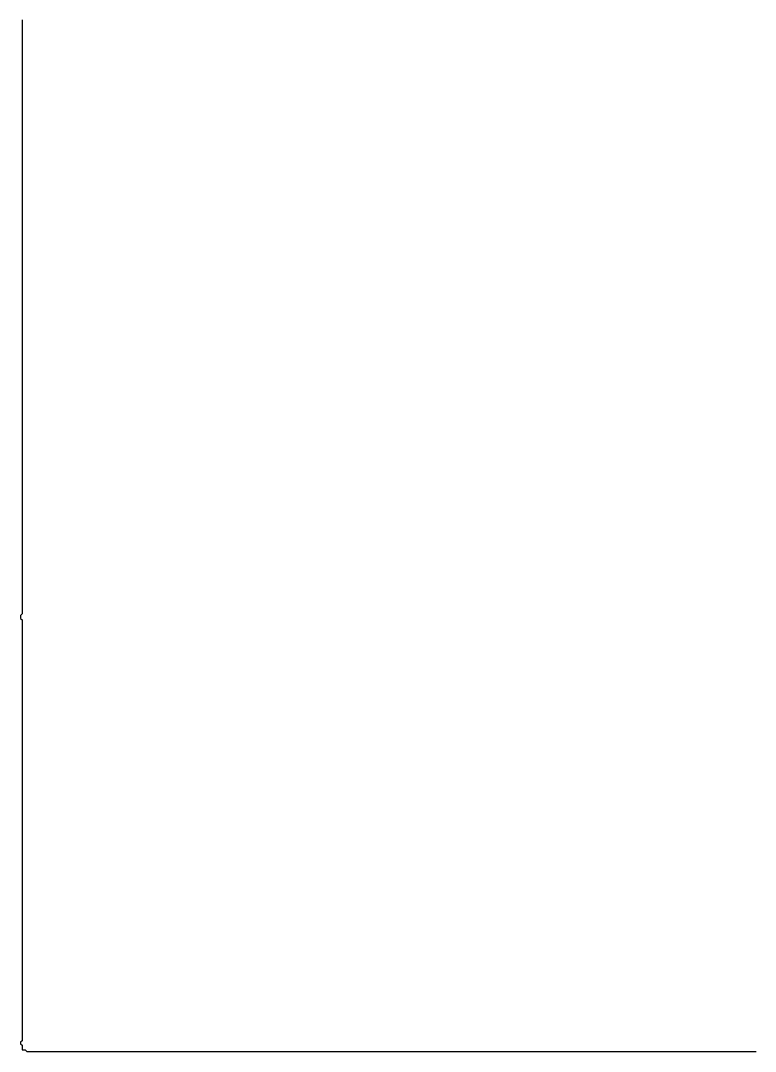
# Model space of a CAD drawing. Extents: x 11 to 695, y 10 to 490.
# Drawn here: x 11.5 to 96.9, y 10.1 to 130 of the extents above; entities that cross this region are included whole.
import ezdxf

# ---------------------------------------------------------------- set-up
doc = ezdxf.new("R2010")
doc.units = 0

msp = doc.modelspace()

# ---------------------------------------------------------------- linework, layer by layer
at = {"layer": 'contour_0'}
for p, q in [((11.66, 130.08), (11.66, 129.9)), ((11.66, 129.9), (11.66, 129.73)), ((11.66, 129.73), (11.66, 129.55)), ((11.66, 129.55), (11.66, 129.37)), ((11.66, 129.37), (11.66, 129.2)), ((11.66, 129.2), (11.66, 129.02)), ((11.66, 129.02), (11.66, 128.84)), ((11.66, 128.84), (11.66, 128.67)), ((11.66, 128.67), (11.66, 128.49)), ((11.66, 128.49), (11.66, 128.31)), ((11.66, 128.31), (11.66, 128.14)), ((11.66, 128.14), (11.66, 127.96)), ((11.66, 127.96), (11.66, 127.78)), ((11.66, 127.78), (11.66, 127.61)), ((11.66, 127.61), (11.66, 127.43)), ((11.66, 127.43), (11.66, 127.25)), ((11.66, 127.25), (11.66, 127.08)), ((11.66, 127.08), (11.66, 126.9)), ((11.66, 126.9), (11.66, 126.72)), ((11.66, 126.72), (11.66, 126.55)), ((11.66, 126.55), (11.66, 126.37)), ((11.66, 126.37), (11.66, 126.19)), ((11.66, 126.19), (11.66, 126.02)), ((11.66, 126.02), (11.66, 125.84)), ((11.66, 125.84), (11.66, 125.66)), ((11.66, 125.66), (11.66, 125.49)), ((11.66, 125.49), (11.66, 125.31)), ((11.66, 125.31), (11.66, 125.13)), ((11.66, 125.13), (11.66, 124.96)), ((11.66, 124.96), (11.66, 124.78)), ((11.66, 124.78), (11.66, 124.6)), ((11.66, 124.6), (11.66, 124.43)), ((11.66, 124.43), (11.66, 124.25)), ((11.66, 124.25), (11.66, 124.07)), ((11.66, 124.07), (11.66, 123.9)), ((11.66, 123.9), (11.66, 123.72)), ((11.66, 123.72), (11.66, 123.54)), ((11.66, 123.54), (11.66, 123.37)), ((11.66, 123.37), (11.66, 123.19)), ((11.66, 123.19), (11.66, 123.01)), ((11.66, 123.01), (11.66, 122.83)), ((11.66, 122.83), (11.66, 122.66)), ((11.66, 122.66), (11.66, 122.48)), ((11.66, 122.48), (11.66, 122.3)), ((11.66, 122.3), (11.66, 122.13)), ((11.66, 122.13), (11.66, 121.95)), ((11.66, 121.95), (11.66, 121.77)), ((11.66, 121.77), (11.66, 121.6)), ((11.66, 121.6), (11.66, 121.42)), ((11.66, 121.42), (11.66, 121.24)), ((11.66, 121.24), (11.66, 121.07)), ((11.66, 121.07), (11.66, 120.89)), ((11.66, 120.89), (11.66, 120.71)), ((11.66, 120.71), (11.66, 120.54)), ((11.66, 120.54), (11.66, 120.36)), ((11.66, 120.36), (11.66, 120.18)), ((11.66, 120.18), (11.66, 120.01)), ((11.66, 120.01), (11.66, 119.83)), ((11.66, 119.83), (11.66, 119.65)), ((11.66, 119.65), (11.66, 119.48)), ((11.66, 119.48), (11.66, 119.3)), ((11.66, 119.3), (11.66, 119.12)), ((11.66, 119.12), (11.66, 118.95)), ((11.66, 118.95), (11.66, 118.77)), ((11.66, 118.77), (11.66, 118.59)), ((11.66, 118.59), (11.66, 118.42)), ((11.66, 118.42), (11.66, 118.24)), ((11.66, 118.24), (11.66, 118.06)), ((11.66, 118.06), (11.66, 117.89)), ((11.66, 117.89), (11.66, 117.71)), ((11.66, 117.71), (11.66, 117.53)), ((11.66, 117.53), (11.66, 117.36)), ((11.66, 117.36), (11.66, 117.18)), ((11.66, 117.18), (11.66, 117)), ((11.66, 117), (11.66, 116.83)), ((11.66, 116.83), (11.66, 116.65)), ((11.66, 116.65), (11.66, 116.47)), ((11.66, 116.47), (11.66, 116.3)), ((11.66, 116.3), (11.66, 116.12)), ((11.66, 116.12), (11.66, 115.94)), ((11.66, 115.94), (11.66, 115.77)), ((11.66, 115.77), (11.66, 115.59)), ((11.66, 115.59), (11.66, 115.41)), ((11.66, 115.41), (11.66, 115.24)), ((11.66, 115.24), (11.66, 115.06)), ((11.66, 115.06), (11.66, 114.88)), ((11.66, 114.88), (11.66, 114.7)), ((11.66, 114.7), (11.66, 114.53)), ((11.66, 114.53), (11.66, 114.35)), ((11.66, 114.35), (11.66, 114.17)), ((11.66, 114.17), (11.66, 114)), ((11.66, 114), (11.66, 113.82)), ((11.66, 113.82), (11.66, 113.64)), ((11.66, 113.64), (11.66, 113.47)), ((11.66, 113.47), (11.66, 113.29)), ((11.66, 113.29), (11.66, 113.11)), ((11.66, 113.11), (11.66, 112.94)), ((11.66, 112.94), (11.66, 112.76)), ((11.66, 112.76), (11.66, 112.58)), ((11.66, 112.58), (11.66, 112.41)), ((11.66, 112.41), (11.66, 112.23)), ((11.66, 112.23), (11.66, 112.05)), ((11.66, 112.05), (11.66, 111.88)), ((11.66, 111.88), (11.66, 111.7)), ((11.66, 111.7), (11.66, 111.52)), ((11.66, 111.52), (11.66, 111.35)), ((11.66, 111.35), (11.66, 111.17)), ((11.66, 111.17), (11.66, 110.99)), ((11.66, 110.99), (11.66, 110.82)), ((11.66, 110.82), (11.66, 110.64)), ((11.66, 110.64), (11.66, 110.46)), ((11.66, 110.46), (11.66, 110.29)), ((11.66, 110.29), (11.66, 110.11)), ((11.66, 110.11), (11.66, 109.93)), ((11.66, 109.93), (11.66, 109.76)), ((11.66, 109.76), (11.66, 109.58)), ((11.66, 109.58), (11.66, 109.4)), ((11.66, 109.4), (11.66, 109.23)), ((11.66, 109.23), (11.66, 109.05)), ((11.66, 109.05), (11.66, 108.87)), ((11.66, 108.87), (11.66, 108.7)), ((11.66, 108.7), (11.66, 108.52)), ((11.66, 108.52), (11.66, 108.34)), ((11.66, 108.34), (11.66, 108.17)), ((11.66, 108.17), (11.66, 107.99)), ((11.66, 107.99), (11.66, 107.81)), ((11.66, 107.81), (11.66, 107.64)), ((11.66, 107.64), (11.66, 107.46)), ((11.66, 107.46), (11.66, 107.28)), ((11.66, 107.28), (11.66, 107.1)), ((11.66, 107.1), (11.66, 106.93)), ((11.66, 106.93), (11.66, 106.75)), ((11.66, 106.75), (11.66, 106.57)), ((11.66, 106.57), (11.66, 106.4)), ((11.66, 106.4), (11.66, 106.22)), ((11.66, 106.22), (11.66, 106.04)), ((11.66, 106.04), (11.66, 105.87)), ((11.66, 105.87), (11.66, 105.69)), ((11.66, 105.69), (11.66, 105.51)), ((11.66, 105.51), (11.66, 105.34)), ((11.66, 105.34), (11.66, 105.16)), ((11.66, 105.16), (11.66, 104.98)), ((11.66, 104.98), (11.66, 104.81)), ((11.66, 104.81), (11.66, 104.63)), ((11.66, 104.63), (11.66, 104.45)), ((11.66, 104.45), (11.66, 104.28)), ((11.66, 104.28), (11.66, 104.1)), ((11.66, 104.1), (11.66, 103.92)), ((11.66, 103.92), (11.66, 103.75)), ((11.66, 103.75), (11.66, 103.57)), ((11.66, 103.57), (11.66, 103.39)), ((11.66, 103.39), (11.66, 103.22)), ((11.66, 103.22), (11.66, 103.04)), ((11.66, 103.04), (11.66, 102.86)), ((11.66, 102.86), (11.66, 102.69)), ((11.66, 102.69), (11.66, 102.51)), ((11.66, 102.51), (11.66, 102.33)), ((11.66, 102.33), (11.66, 102.16)), ((11.66, 102.16), (11.66, 101.98)), ((11.66, 101.98), (11.66, 101.8)), ((11.66, 101.8), (11.66, 101.63)), ((11.66, 101.63), (11.66, 101.45)), ((11.66, 101.45), (11.66, 101.27)), ((11.66, 101.27), (11.66, 101.1)), ((11.66, 101.1), (11.66, 100.92)), ((11.66, 100.92), (11.66, 100.74)), ((11.66, 100.74), (11.66, 100.57)), ((11.66, 100.57), (11.66, 100.39)), ((11.66, 100.39), (11.66, 100.21)), ((11.66, 100.21), (11.66, 100.04)), ((11.66, 100.04), (11.66, 99.86)), ((11.66, 99.86), (11.66, 99.68)), ((11.66, 99.68), (11.66, 99.51)), ((11.66, 99.51), (11.66, 99.33)), ((11.66, 99.33), (11.66, 99.15)), ((11.66, 99.15), (11.66, 98.97)), ((11.66, 98.97), (11.66, 98.8)), ((11.66, 98.8), (11.66, 98.62)), ((11.66, 98.62), (11.66, 98.44)), ((11.66, 98.44), (11.66, 98.27)), ((11.66, 98.27), (11.66, 98.09)), ((11.66, 98.09), (11.66, 97.91)), ((11.66, 97.91), (11.66, 97.74)), ((11.66, 97.74), (11.66, 97.56)), ((11.66, 97.56), (11.66, 97.38)), ((11.66, 97.38), (11.66, 97.21)), ((11.66, 97.21), (11.66, 97.03)), ((11.66, 97.03), (11.66, 96.85)), ((11.66, 96.85), (11.66, 96.68)), ((11.66, 96.68), (11.66, 96.5)), ((11.66, 96.5), (11.66, 96.32)), ((11.66, 96.32), (11.66, 96.15)), ((11.66, 96.15), (11.66, 95.97)), ((11.66, 95.97), (11.66, 95.79)), ((11.66, 95.79), (11.66, 95.62)), ((11.66, 95.62), (11.66, 95.44)), ((11.66, 95.44), (11.66, 95.26)), ((11.66, 95.26), (11.66, 95.09)), ((11.66, 95.09), (11.66, 94.91)), ((11.66, 94.91), (11.66, 94.73)), ((11.66, 94.73), (11.66, 94.56)), ((11.66, 94.56), (11.66, 94.38)), ((11.66, 94.38), (11.66, 94.2)), ((11.66, 94.2), (11.66, 94.03)), ((11.66, 94.03), (11.66, 93.85)), ((11.66, 93.85), (11.66, 93.67)), ((11.66, 93.67), (11.66, 93.5)), ((11.66, 93.5), (11.66, 93.32)), ((11.66, 93.32), (11.66, 93.14)), ((11.66, 93.14), (11.66, 92.97)), ((11.66, 92.97), (11.66, 92.79)), ((11.66, 92.79), (11.66, 92.61)), ((11.66, 92.61), (11.66, 92.44)), ((11.66, 92.44), (11.66, 92.26)), ((11.66, 92.26), (11.66, 92.08)), ((11.66, 92.08), (11.66, 91.91)), ((11.66, 91.91), (11.66, 91.73)), ((11.66, 91.73), (11.66, 91.55)), ((11.66, 91.55), (11.66, 91.38)), ((11.66, 91.38), (11.66, 91.2)), ((11.66, 91.2), (11.66, 91.02)), ((11.66, 91.02), (11.66, 90.84)), ((11.66, 90.84), (11.66, 90.67)), ((11.66, 90.67), (11.66, 90.49)), ((11.66, 90.49), (11.66, 90.31)), ((11.66, 90.31), (11.66, 90.14)), ((11.66, 90.14), (11.66, 89.96)), ((11.66, 89.96), (11.66, 89.78)), ((11.66, 89.78), (11.66, 89.61)), ((11.66, 89.61), (11.66, 89.43)), ((11.66, 89.43), (11.66, 89.25)), ((11.66, 89.25), (11.66, 89.08)), ((11.66, 89.08), (11.66, 88.9)), ((11.66, 88.9), (11.66, 88.72)), ((11.66, 88.72), (11.66, 88.55)), ((11.66, 88.55), (11.66, 88.37)), ((11.66, 88.37), (11.66, 88.19)), ((11.66, 88.19), (11.66, 88.02)), ((11.66, 88.02), (11.66, 87.84)), ((11.66, 87.84), (11.66, 87.66)), ((11.66, 87.66), (11.66, 87.49)), ((11.66, 87.49), (11.66, 87.31)), ((11.66, 87.31), (11.66, 87.13)), ((11.66, 87.13), (11.66, 86.96)), ((11.66, 86.96), (11.66, 86.78)), ((11.66, 86.78), (11.66, 86.6)), ((11.66, 86.6), (11.66, 86.43)), ((11.66, 86.43), (11.66, 86.25)), ((11.66, 86.25), (11.66, 86.07)), ((11.66, 86.07), (11.66, 85.9)), ((11.66, 85.9), (11.66, 85.72)), ((11.66, 85.72), (11.66, 85.54)), ((11.66, 85.54), (11.66, 85.37)), ((11.66, 85.37), (11.66, 85.19)), ((11.66, 85.19), (11.66, 85.01)), ((11.66, 85.01), (11.66, 84.84)), ((11.66, 84.84), (11.66, 84.66)), ((11.66, 84.66), (11.66, 84.48)), ((11.66, 84.48), (11.66, 84.31)), ((11.66, 84.31), (11.66, 84.13)), ((11.66, 84.13), (11.66, 83.95)), ((11.66, 83.95), (11.66, 83.78)), ((11.66, 83.78), (11.66, 83.6)), ((11.66, 83.6), (11.66, 83.42)), ((11.66, 83.42), (11.66, 83.24)), ((11.66, 83.24), (11.66, 83.07)), ((11.66, 83.07), (11.66, 82.89)), ((11.66, 82.89), (11.66, 82.71)), ((11.66, 82.71), (11.66, 82.54)), ((11.66, 82.54), (11.66, 82.36)), ((11.66, 82.36), (11.66, 82.18)), ((11.66, 82.18), (11.66, 82.01)), ((11.66, 82.01), (11.66, 81.83)), ((11.66, 81.83), (11.66, 81.65)), ((11.66, 81.65), (11.66, 81.48)), ((11.66, 81.48), (11.66, 81.3)), ((11.66, 81.3), (11.66, 81.12)), ((11.66, 81.12), (11.66, 80.95)), ((11.66, 80.95), (11.66, 80.77)), ((11.66, 80.77), (11.66, 80.59)), ((11.66, 80.59), (11.66, 80.42)), ((11.66, 80.42), (11.66, 80.24)), ((11.66, 80.24), (11.66, 80.06)), ((11.66, 80.06), (11.66, 79.89)), ((11.66, 79.89), (11.66, 79.71)), ((11.66, 79.71), (11.66, 79.53)), ((11.66, 79.53), (11.66, 79.36)), ((11.66, 79.36), (11.66, 79.18)), ((11.66, 79.18), (11.66, 79)), ((11.66, 79), (11.66, 78.83)), ((11.66, 78.83), (11.66, 78.65)), ((11.66, 78.65), (11.66, 78.47)), ((11.66, 78.47), (11.66, 78.3)), ((11.66, 78.3), (11.66, 78.12)), ((11.66, 78.12), (11.66, 77.94)), ((11.66, 77.94), (11.66, 77.77)), ((11.66, 77.77), (11.66, 77.59)), ((11.66, 77.59), (11.66, 77.41)), ((11.66, 77.41), (11.66, 77.24)), ((11.66, 77.24), (11.66, 77.06)), ((11.66, 77.06), (11.66, 76.88)), ((11.66, 76.88), (11.66, 76.71)), ((11.66, 76.71), (11.66, 76.53)), ((11.66, 76.53), (11.66, 76.35)), ((11.66, 76.35), (11.66, 76.18)), ((11.66, 76.18), (11.66, 76)), ((11.66, 76), (11.66, 75.82)), ((11.66, 75.82), (11.66, 75.65)), ((11.66, 75.65), (11.66, 75.47)), ((11.66, 75.47), (11.66, 75.29)), ((11.66, 75.29), (11.66, 75.11)), ((11.66, 75.11), (11.66, 74.94)), ((11.66, 74.94), (11.66, 74.76)), ((11.66, 74.76), (11.66, 74.58)), ((11.66, 74.58), (11.66, 74.41)), ((11.66, 74.41), (11.66, 74.23)), ((11.66, 74.23), (11.66, 74.05)), ((11.66, 74.05), (11.66, 73.88)), ((11.66, 73.88), (11.66, 73.7)), ((11.66, 73.7), (11.66, 73.52)), ((11.66, 73.52), (11.66, 73.35)), ((11.66, 73.35), (11.66, 73.17)), ((11.66, 73.17), (11.66, 72.99)), ((11.66, 72.99), (11.66, 72.82)), ((11.66, 72.82), (11.66, 72.64)), ((11.66, 72.64), (11.66, 72.46)), ((11.66, 72.46), (11.66, 72.29)), ((11.66, 72.29), (11.66, 72.11)), ((11.66, 72.11), (11.66, 71.93)), ((11.66, 71.93), (11.66, 71.76)), ((11.66, 71.76), (11.66, 71.58)), ((11.66, 71.58), (11.66, 71.4)), ((11.66, 71.4), (11.66, 71.23)), ((11.66, 71.23), (11.66, 71.05)), ((11.66, 71.05), (11.66, 70.87)), ((11.66, 70.87), (11.66, 70.7)), ((11.66, 70.7), (11.66, 70.52)), ((11.66, 70.52), (11.66, 70.34)), ((11.66, 70.34), (11.66, 70.17)), ((11.66, 70.17), (11.66, 69.99)), ((11.66, 69.99), (11.66, 69.81)), ((11.66, 69.81), (11.66, 69.64)), ((11.66, 69.64), (11.66, 69.46)), ((11.66, 69.46), (11.66, 69.28)), ((11.66, 69.28), (11.66, 69.11)), ((11.66, 69.11), (11.66, 68.93)), ((11.66, 68.93), (11.66, 68.75)), ((11.66, 68.75), (11.66, 68.58)), ((11.66, 68.58), (11.66, 68.4)), ((11.66, 68.4), (11.66, 68.22)), ((11.66, 68.22), (11.66, 68.05)), ((11.66, 68.05), (11.66, 67.87)), ((11.66, 67.87), (11.66, 67.69)), ((11.66, 67.69), (11.66, 67.52)), ((11.66, 67.52), (11.66, 67.34)), ((11.66, 67.34), (11.66, 67.16)), ((11.66, 67.16), (11.66, 66.98)), ((11.66, 66.98), (11.66, 66.81)), ((11.66, 66.81), (11.66, 66.63)), ((11.66, 66.63), (11.66, 66.45)), ((11.66, 66.45), (11.66, 66.28)), ((11.66, 66.28), (11.66, 66.1)), ((11.66, 66.1), (11.66, 65.92)), ((11.66, 65.92), (11.66, 65.75)), ((11.66, 65.75), (11.66, 65.57)), ((11.66, 65.57), (11.66, 65.39)), ((11.66, 65.39), (11.66, 65.22)), ((11.66, 65.22), (11.66, 65.04)), ((11.66, 65.04), (11.66, 64.86)), ((11.66, 64.86), (11.66, 64.69)), ((11.66, 64.69), (11.66, 64.51)), ((11.66, 64.51), (11.66, 64.33)), ((11.66, 64.33), (11.66, 64.16)), ((11.66, 64.16), (11.66, 63.98)), ((11.66, 63.98), (11.66, 63.8)), ((11.66, 63.8), (11.66, 63.63)), ((11.66, 63.63), (11.66, 63.45)), ((11.66, 63.45), (11.66, 63.27)), ((11.66, 63.27), (11.66, 63.1)), ((11.66, 63.1), (11.66, 62.92)), ((11.66, 62.92), (11.66, 62.74)), ((11.66, 62.74), (11.66, 62.57)), ((11.66, 62.57), (11.66, 62.39)), ((11.66, 62.39), (11.66, 62.21)), ((11.66, 62.21), (11.66, 62.04)), ((11.66, 62.04), (11.66, 61.86)), ((11.66, 61.86), (11.66, 61.68)), ((11.66, 61.68), (11.66, 61.51)), ((11.66, 61.51), (11.66, 61.33)), ((11.66, 61.33), (11.66, 61.15)), ((11.66, 60.98), (11.49, 60.8)), ((11.49, 60.8), (11.49, 60.62)), ((11.49, 60.62), (11.49, 60.45)), ((11.49, 60.45), (11.66, 60.27)), ((11.66, 61.15), (11.66, 60.98)), ((11.66, 60.27), (11.66, 60.09)), ((11.66, 60.09), (11.66, 59.92)), ((11.66, 59.92), (11.66, 59.74)), ((11.66, 59.74), (11.66, 59.56)), ((11.66, 59.56), (11.66, 59.38)), ((11.66, 59.38), (11.66, 59.21)), ((11.66, 59.21), (11.66, 59.03)), ((11.66, 59.03), (11.66, 58.85)), ((11.66, 58.85), (11.66, 58.68)), ((11.66, 58.68), (11.66, 58.5)), ((11.66, 58.5), (11.66, 58.32)), ((11.66, 58.32), (11.66, 58.15)), ((11.66, 58.15), (11.66, 57.97)), ((11.66, 57.97), (11.66, 57.79)), ((11.66, 57.79), (11.66, 57.62)), ((11.66, 57.62), (11.66, 57.44)), ((11.66, 57.44), (11.66, 57.26)), ((11.66, 57.26), (11.66, 57.09)), ((11.66, 57.09), (11.66, 56.91)), ((11.66, 56.91), (11.66, 56.73)), ((11.66, 56.73), (11.66, 56.56)), ((11.66, 56.56), (11.66, 56.38)), ((11.66, 56.38), (11.66, 56.2)), ((11.66, 56.2), (11.66, 56.03)), ((11.66, 56.03), (11.66, 55.85)), ((11.66, 55.85), (11.66, 55.67)), ((11.66, 55.67), (11.66, 55.5)), ((11.66, 55.5), (11.66, 55.32)), ((11.66, 55.32), (11.66, 55.14)), ((11.66, 55.14), (11.66, 54.97)), ((11.66, 54.97), (11.66, 54.79)), ((11.66, 54.79), (11.66, 54.61)), ((11.66, 54.61), (11.66, 54.44)), ((11.66, 54.44), (11.66, 54.26)), ((11.66, 54.26), (11.66, 54.08)), ((11.66, 54.08), (11.66, 53.91)), ((11.66, 53.91), (11.66, 53.73)), ((11.66, 53.73), (11.66, 53.55)), ((11.66, 53.55), (11.66, 53.38)), ((11.66, 53.38), (11.66, 53.2)), ((11.66, 53.2), (11.66, 53.02)), ((11.66, 53.02), (11.66, 52.85)), ((11.66, 52.85), (11.66, 52.67)), ((11.66, 52.67), (11.66, 52.49)), ((11.66, 52.49), (11.66, 52.32)), ((11.66, 52.32), (11.66, 52.14)), ((11.66, 52.14), (11.66, 51.96)), ((11.66, 51.96), (11.66, 51.79)), ((11.66, 51.79), (11.66, 51.61)), ((11.66, 51.61), (11.66, 51.43)), ((11.66, 51.43), (11.66, 51.25)), ((11.66, 51.25), (11.66, 51.08)), ((11.66, 51.08), (11.66, 50.9)), ((11.66, 50.9), (11.66, 50.72)), ((11.66, 50.72), (11.66, 50.55)), ((11.66, 50.55), (11.66, 50.37)), ((11.66, 50.37), (11.66, 50.19)), ((11.66, 50.19), (11.66, 50.02)), ((11.66, 50.02), (11.66, 49.84)), ((11.66, 49.84), (11.66, 49.66)), ((11.66, 49.66), (11.66, 49.49)), ((11.66, 49.49), (11.66, 49.31)), ((11.66, 49.31), (11.66, 49.13)), ((11.66, 49.13), (11.66, 48.96)), ((11.66, 48.96), (11.66, 48.78)), ((11.66, 48.78), (11.66, 48.6)), ((11.66, 48.6), (11.66, 48.43)), ((11.66, 48.43), (11.66, 48.25)), ((11.66, 48.25), (11.66, 48.07)), ((11.66, 48.07), (11.66, 47.9)), ((11.66, 47.9), (11.66, 47.72)), ((11.66, 47.72), (11.66, 47.54)), ((11.66, 47.54), (11.66, 47.37)), ((11.66, 47.37), (11.66, 47.19)), ((11.66, 47.19), (11.66, 47.01)), ((11.66, 47.01), (11.66, 46.84)), ((11.66, 46.84), (11.66, 46.66)), ((11.66, 46.66), (11.66, 46.48)), ((11.66, 46.48), (11.66, 46.31)), ((11.66, 46.31), (11.66, 46.13)), ((11.66, 46.13), (11.66, 45.95)), ((11.66, 45.95), (11.66, 45.78)), ((11.66, 45.78), (11.66, 45.6)), ((11.66, 45.6), (11.66, 45.42)), ((11.66, 45.42), (11.66, 45.25)), ((11.66, 45.25), (11.66, 45.07)), ((11.66, 45.07), (11.66, 44.89)), ((11.66, 44.89), (11.66, 44.72)), ((11.66, 44.72), (11.66, 44.54)), ((11.66, 44.54), (11.66, 44.36)), ((11.66, 44.36), (11.66, 44.19)), ((11.66, 44.19), (11.66, 44.01)), ((11.66, 44.01), (11.66, 43.83)), ((11.66, 43.83), (11.66, 43.66)), ((11.66, 43.66), (11.66, 43.48)), ((11.66, 43.48), (11.66, 43.3)), ((11.66, 43.3), (11.66, 43.12)), ((11.66, 43.12), (11.66, 42.95)), ((11.66, 42.95), (11.66, 42.77)), ((11.66, 42.77), (11.66, 42.59)), ((11.66, 42.59), (11.66, 42.42)), ((11.66, 42.42), (11.66, 42.24)), ((11.66, 42.24), (11.66, 42.06)), ((11.66, 42.06), (11.66, 41.89)), ((11.66, 41.89), (11.66, 41.71)), ((11.66, 41.71), (11.66, 41.53)), ((11.66, 41.53), (11.66, 41.36)), ((11.66, 41.36), (11.66, 41.18)), ((11.66, 41.18), (11.66, 41)), ((11.66, 41), (11.66, 40.83)), ((11.66, 40.83), (11.66, 40.65)), ((11.66, 40.65), (11.66, 40.47)), ((11.66, 40.47), (11.66, 40.3)), ((11.66, 40.3), (11.66, 40.12)), ((11.66, 40.12), (11.66, 39.94)), ((11.66, 39.94), (11.66, 39.77)), ((11.66, 39.77), (11.66, 39.59)), ((11.66, 39.59), (11.66, 39.41)), ((11.66, 39.41), (11.66, 39.24)), ((11.66, 39.24), (11.66, 39.06)), ((11.66, 39.06), (11.66, 38.88)), ((11.66, 38.88), (11.66, 38.71)), ((11.66, 38.71), (11.66, 38.53)), ((11.66, 38.53), (11.66, 38.35)), ((11.66, 38.35), (11.66, 38.18)), ((11.66, 38.18), (11.66, 38)), ((11.66, 38), (11.66, 37.82)), ((11.66, 37.82), (11.66, 37.65)), ((11.66, 37.65), (11.66, 37.47)), ((11.66, 37.47), (11.66, 37.29)), ((11.66, 37.29), (11.66, 37.12)), ((11.66, 37.12), (11.66, 36.94)), ((11.66, 36.94), (11.66, 36.76)), ((11.66, 36.76), (11.66, 36.59)), ((11.66, 36.59), (11.66, 36.41)), ((11.66, 36.41), (11.66, 36.23)), ((11.66, 36.23), (11.66, 36.06)), ((11.66, 36.06), (11.66, 35.88)), ((11.66, 35.88), (11.66, 35.7)), ((11.66, 35.7), (11.66, 35.52)), ((11.66, 35.52), (11.66, 35.35)), ((11.66, 35.35), (11.66, 35.17)), ((11.66, 35.17), (11.66, 34.99)), ((11.66, 34.99), (11.66, 34.82)), ((11.66, 34.82), (11.66, 34.64)), ((11.66, 34.64), (11.66, 34.46)), ((11.66, 34.46), (11.66, 34.29)), ((11.66, 34.29), (11.66, 34.11)), ((11.66, 34.11), (11.66, 33.93)), ((11.66, 33.93), (11.66, 33.76)), ((11.66, 33.76), (11.66, 33.58)), ((11.66, 33.58), (11.66, 33.4)), ((11.66, 33.4), (11.66, 33.23)), ((11.66, 33.23), (11.66, 33.05)), ((11.66, 33.05), (11.66, 32.87)), ((11.66, 32.87), (11.66, 32.7)), ((11.66, 32.7), (11.66, 32.52)), ((11.66, 32.52), (11.66, 32.34)), ((11.66, 32.34), (11.66, 32.17)), ((11.66, 32.17), (11.66, 31.99)), ((11.66, 31.99), (11.66, 31.81)), ((11.66, 31.81), (11.66, 31.64)), ((11.66, 31.64), (11.66, 31.46)), ((11.66, 31.46), (11.66, 31.28)), ((11.66, 31.28), (11.66, 31.11)), ((11.66, 31.11), (11.66, 30.93)), ((11.66, 30.93), (11.66, 30.75)), ((11.66, 30.75), (11.66, 30.58)), ((11.66, 30.58), (11.66, 30.4)), ((11.66, 30.4), (11.66, 30.22)), ((11.66, 30.22), (11.66, 30.05)), ((11.66, 30.05), (11.66, 29.87)), ((11.66, 29.87), (11.66, 29.69)), ((11.66, 29.69), (11.66, 29.52)), ((11.66, 29.52), (11.66, 29.34)), ((11.66, 29.34), (11.66, 29.16)), ((11.66, 29.16), (11.66, 28.99)), ((11.66, 28.99), (11.66, 28.81)), ((11.66, 28.81), (11.66, 28.63)), ((11.66, 28.63), (11.66, 28.46)), ((11.66, 28.46), (11.66, 28.28)), ((11.66, 28.28), (11.66, 28.1)), ((11.66, 28.1), (11.66, 27.93)), ((11.66, 27.93), (11.66, 27.75)), ((11.66, 27.75), (11.66, 27.57)), ((11.66, 27.57), (11.66, 27.39)), ((11.66, 27.39), (11.66, 27.22)), ((11.66, 27.22), (11.66, 27.04)), ((11.66, 27.04), (11.66, 26.86)), ((11.66, 26.86), (11.66, 26.69)), ((11.66, 26.69), (11.66, 26.51)), ((11.66, 26.51), (11.66, 26.33)), ((11.66, 26.33), (11.66, 26.16)), ((11.66, 26.16), (11.66, 25.98)), ((11.66, 25.98), (11.66, 25.8)), ((11.66, 25.8), (11.66, 25.63)), ((11.66, 25.63), (11.66, 25.45)), ((11.66, 25.45), (11.66, 25.27)), ((11.66, 25.27), (11.66, 25.1)), ((11.66, 25.1), (11.66, 24.92)), ((11.66, 24.92), (11.66, 24.74)), ((11.66, 24.74), (11.66, 24.57)), ((11.66, 24.57), (11.66, 24.39)), ((11.66, 24.39), (11.66, 24.21)), ((11.66, 24.21), (11.66, 24.04)), ((11.66, 24.04), (11.66, 23.86)), ((11.66, 23.86), (11.66, 23.68)), ((11.66, 23.68), (11.66, 23.51)), ((11.66, 23.51), (11.66, 23.33)), ((11.66, 23.33), (11.66, 23.15)), ((11.66, 23.15), (11.66, 22.98)), ((11.66, 22.98), (11.66, 22.8)), ((11.66, 22.8), (11.66, 22.62)), ((11.66, 22.62), (11.66, 22.45)), ((11.66, 22.45), (11.66, 22.27)), ((11.66, 22.27), (11.66, 22.09)), ((11.66, 22.09), (11.66, 21.92)), ((11.66, 21.92), (11.66, 21.74)), ((11.66, 21.74), (11.66, 21.56)), ((11.66, 21.56), (11.66, 21.39)), ((11.66, 21.39), (11.66, 21.21)), ((11.66, 21.21), (11.66, 21.03)), ((11.66, 21.03), (11.66, 20.86)), ((11.66, 20.86), (11.66, 20.68)), ((11.66, 20.68), (11.66, 20.5)), ((11.66, 20.5), (11.66, 20.33)), ((11.66, 20.33), (11.66, 20.15)), ((11.66, 20.15), (11.66, 19.97)), ((11.66, 19.97), (11.66, 19.79)), ((11.66, 19.79), (11.66, 19.62)), ((11.66, 19.62), (11.66, 19.44)), ((11.66, 19.44), (11.66, 19.26)), ((11.66, 19.26), (11.66, 19.09)), ((11.66, 19.09), (11.66, 18.91)), ((11.66, 18.91), (11.66, 18.73)), ((11.66, 18.73), (11.66, 18.56)), ((11.66, 18.56), (11.66, 18.38)), ((11.66, 18.38), (11.66, 18.2)), ((11.66, 18.2), (11.66, 18.03)), ((11.66, 18.03), (11.66, 17.85)), ((11.66, 17.85), (11.66, 17.67)), ((11.66, 17.67), (11.66, 17.5)), ((11.66, 17.5), (11.66, 17.32)), ((11.66, 17.32), (11.66, 17.14)), ((11.66, 17.14), (11.66, 16.97)), ((11.66, 16.97), (11.66, 16.79)), ((11.66, 16.79), (11.66, 16.61)), ((11.66, 16.61), (11.66, 16.44)), ((11.66, 16.44), (11.66, 16.26)), ((11.66, 16.26), (11.66, 16.08)), ((11.66, 16.08), (11.66, 15.91)), ((11.66, 15.91), (11.66, 15.73)), ((11.66, 15.73), (11.66, 15.55)), ((11.66, 15.55), (11.66, 15.38)), ((11.66, 15.38), (11.66, 15.2)), ((11.66, 15.2), (11.66, 15.02)), ((11.66, 15.02), (11.66, 14.85)), ((11.66, 14.85), (11.66, 14.67)), ((11.66, 14.67), (11.66, 14.49)), ((11.66, 14.49), (11.66, 14.32)), ((11.66, 14.32), (11.66, 14.14)), ((11.66, 14.14), (11.66, 13.96)), ((11.66, 13.96), (11.66, 13.79)), ((11.66, 13.79), (11.66, 13.61)), ((11.66, 13.61), (11.66, 13.43)), ((11.66, 13.43), (11.66, 13.26)), ((11.66, 13.26), (11.66, 13.08)), ((11.66, 13.08), (11.66, 12.9)), ((11.66, 12.9), (11.66, 12.73)), ((11.66, 12.73), (11.66, 12.55)), ((11.66, 12.55), (11.66, 12.37)), ((11.66, 12.37), (11.66, 12.2)), ((11.66, 12.2), (11.66, 12.02)), ((11.66, 12.02), (11.66, 11.84)), ((11.66, 11.31), (11.49, 11.13)), ((11.49, 11.13), (11.49, 10.96)), ((11.49, 10.96), (11.66, 10.78)), ((11.66, 11.84), (11.66, 11.66)), ((11.66, 11.66), (11.66, 11.49)), ((11.66, 11.49), (11.66, 11.31)), ((11.66, 10.78), (11.66, 10.6)), ((11.66, 10.6), (11.66, 10.43)), ((11.66, 10.43), (11.66, 10.25)), ((11.66, 10.25), (11.84, 10.25)), ((11.84, 10.25), (12.02, 10.25)), ((12.02, 10.25), (12.2, 10.07)), ((12.2, 10.07), (12.37, 10.07)), ((12.37, 10.07), (12.55, 10.07)), ((12.55, 10.07), (12.73, 10.07)), ((12.73, 10.07), (12.9, 10.07)), ((12.9, 10.07), (13.08, 10.07)), ((13.08, 10.07), (13.26, 10.07)), ((13.26, 10.07), (13.43, 10.07)), ((13.43, 10.07), (13.61, 10.07)), ((13.61, 10.07), (13.79, 10.07)), ((13.79, 10.07), (13.96, 10.07)), ((13.96, 10.07), (14.14, 10.07)), ((14.14, 10.07), (14.32, 10.07)), ((14.32, 10.07), (14.49, 10.07)), ((14.49, 10.07), (14.67, 10.07)), ((14.67, 10.07), (14.85, 10.07)), ((14.85, 10.07), (15.02, 10.07)), ((15.02, 10.07), (15.2, 10.07)), ((15.2, 10.07), (15.38, 10.07)), ((15.38, 10.07), (15.55, 10.07)), ((15.55, 10.07), (15.73, 10.07)), ((15.73, 10.07), (15.91, 10.07)), ((15.91, 10.07), (16.08, 10.07)), ((16.08, 10.07), (16.26, 10.07)), ((16.26, 10.07), (16.44, 10.07)), ((16.44, 10.07), (16.61, 10.07)), ((16.61, 10.07), (16.79, 10.07)), ((16.79, 10.07), (16.97, 10.07)), ((16.97, 10.07), (17.14, 10.07)), ((17.14, 10.07), (17.32, 10.07)), ((17.32, 10.07), (17.5, 10.07)), ((17.5, 10.07), (17.67, 10.07)), ((17.67, 10.07), (17.85, 10.07)), ((17.85, 10.07), (18.03, 10.07)), ((18.03, 10.07), (18.2, 10.07)), ((18.2, 10.07), (18.38, 10.07)), ((18.38, 10.07), (18.56, 10.07)), ((18.56, 10.07), (18.73, 10.07)), ((18.73, 10.07), (18.91, 10.07)), ((18.91, 10.07), (19.09, 10.07)), ((19.09, 10.07), (19.26, 10.07)), ((19.26, 10.07), (19.44, 10.07)), ((19.44, 10.07), (19.62, 10.07)), ((19.62, 10.07), (19.79, 10.07)), ((19.79, 10.07), (19.97, 10.07)), ((19.97, 10.07), (20.15, 10.07)), ((20.15, 10.07), (20.33, 10.07)), ((20.33, 10.07), (20.5, 10.07)), ((20.5, 10.07), (20.68, 10.07)), ((20.68, 10.07), (20.86, 10.07)), ((20.86, 10.07), (21.03, 10.07)), ((21.03, 10.07), (21.21, 10.07)), ((21.21, 10.07), (21.39, 10.07)), ((21.39, 10.07), (21.56, 10.07)), ((21.56, 10.07), (21.74, 10.07)), ((21.74, 10.07), (21.92, 10.07)), ((21.92, 10.07), (22.09, 10.07)), ((22.09, 10.07), (22.27, 10.07)), ((22.27, 10.07), (22.45, 10.07)), ((22.45, 10.07), (22.62, 10.07)), ((22.62, 10.07), (22.8, 10.07)), ((22.8, 10.07), (22.98, 10.07)), ((22.98, 10.07), (23.15, 10.07)), ((23.15, 10.07), (23.33, 10.07)), ((23.33, 10.07), (23.51, 10.07)), ((23.51, 10.07), (23.68, 10.07)), ((23.68, 10.07), (23.86, 10.07)), ((23.86, 10.07), (24.04, 10.07)), ((24.04, 10.07), (24.21, 10.07)), ((24.21, 10.07), (24.39, 10.07)), ((24.39, 10.07), (24.57, 10.07)), ((24.57, 10.07), (24.74, 10.07)), ((24.74, 10.07), (24.92, 10.07)), ((24.92, 10.07), (25.1, 10.07)), ((25.1, 10.07), (25.27, 10.07)), ((25.27, 10.07), (25.45, 10.07)), ((25.45, 10.07), (25.63, 10.07)), ((25.63, 10.07), (25.8, 10.07)), ((25.8, 10.07), (25.98, 10.07)), ((25.98, 10.07), (26.16, 10.07)), ((26.16, 10.07), (26.33, 10.07)), ((26.33, 10.07), (26.51, 10.07)), ((26.51, 10.07), (26.69, 10.07)), ((26.69, 10.07), (26.86, 10.07)), ((26.86, 10.07), (27.04, 10.07)), ((27.04, 10.07), (27.22, 10.07)), ((27.22, 10.07), (27.39, 10.07)), ((27.39, 10.07), (27.57, 10.07)), ((27.57, 10.07), (27.75, 10.07)), ((27.75, 10.07), (27.93, 10.07)), ((27.93, 10.07), (28.1, 10.07)), ((28.1, 10.07), (28.28, 10.07)), ((28.28, 10.07), (28.46, 10.07)), ((28.46, 10.07), (28.63, 10.07)), ((28.63, 10.07), (28.81, 10.07)), ((28.81, 10.07), (28.99, 10.07)), ((28.99, 10.07), (29.16, 10.07)), ((29.16, 10.07), (29.34, 10.07)), ((29.34, 10.07), (29.52, 10.07)), ((29.52, 10.07), (29.69, 10.07)), ((29.69, 10.07), (29.87, 10.07)), ((29.87, 10.07), (30.05, 10.07)), ((30.05, 10.07), (30.22, 10.07)), ((30.22, 10.07), (30.4, 10.07)), ((30.4, 10.07), (30.58, 10.07)), ((30.58, 10.07), (30.75, 10.07)), ((30.75, 10.07), (30.93, 10.07)), ((30.93, 10.07), (31.11, 10.07)), ((31.11, 10.07), (31.28, 10.07)), ((31.28, 10.07), (31.46, 10.07)), ((31.46, 10.07), (31.64, 10.07)), ((31.64, 10.07), (31.81, 10.07)), ((31.81, 10.07), (31.99, 10.07)), ((31.99, 10.07), (32.17, 10.07)), ((32.17, 10.07), (32.34, 10.07)), ((32.34, 10.07), (32.52, 10.07)), ((32.52, 10.07), (32.7, 10.07)), ((32.7, 10.07), (32.87, 10.07)), ((32.87, 10.07), (33.05, 10.07)), ((33.05, 10.07), (33.23, 10.07)), ((33.23, 10.07), (33.4, 10.07)), ((33.4, 10.07), (33.58, 10.07)), ((33.58, 10.07), (33.76, 10.07)), ((33.76, 10.07), (33.93, 10.07)), ((33.93, 10.07), (34.11, 10.07)), ((34.11, 10.07), (34.29, 10.07)), ((34.29, 10.07), (34.46, 10.07)), ((34.46, 10.07), (34.64, 10.07)), ((34.64, 10.07), (34.82, 10.07)), ((34.82, 10.07), (34.99, 10.07)), ((34.99, 10.07), (35.17, 10.07)), ((35.17, 10.07), (35.35, 10.07)), ((35.35, 10.07), (35.52, 10.07)), ((35.52, 10.07), (35.7, 10.07)), ((35.7, 10.07), (35.88, 10.07)), ((35.88, 10.07), (36.06, 10.07)), ((36.06, 10.07), (36.23, 10.07)), ((36.23, 10.07), (36.41, 10.07)), ((36.41, 10.07), (36.59, 10.07)), ((36.59, 10.07), (36.76, 10.07)), ((36.76, 10.07), (36.94, 10.07)), ((36.94, 10.07), (37.12, 10.07)), ((37.12, 10.07), (37.29, 10.07)), ((37.29, 10.07), (37.47, 10.07)), ((37.47, 10.07), (37.65, 10.07)), ((37.65, 10.07), (37.82, 10.07)), ((37.82, 10.07), (38, 10.07)), ((38, 10.07), (38.18, 10.07)), ((38.18, 10.07), (38.35, 10.07)), ((38.35, 10.07), (38.53, 10.07)), ((38.53, 10.07), (38.71, 10.07)), ((38.71, 10.07), (38.88, 10.07)), ((38.88, 10.07), (39.06, 10.07)), ((39.06, 10.07), (39.24, 10.07)), ((39.24, 10.07), (39.41, 10.07)), ((39.41, 10.07), (39.59, 10.07)), ((39.59, 10.07), (39.77, 10.07)), ((39.77, 10.07), (39.94, 10.07)), ((39.94, 10.07), (40.12, 10.07)), ((40.12, 10.07), (40.3, 10.07)), ((40.3, 10.07), (40.47, 10.07)), ((40.47, 10.07), (40.65, 10.07)), ((40.65, 10.07), (40.83, 10.07)), ((40.83, 10.07), (41, 10.07)), ((41, 10.07), (41.18, 10.07)), ((41.18, 10.07), (41.36, 10.07)), ((41.36, 10.07), (41.53, 10.07)), ((41.53, 10.07), (41.71, 10.07)), ((41.71, 10.07), (41.89, 10.07)), ((41.89, 10.07), (42.06, 10.07)), ((42.06, 10.07), (42.24, 10.07)), ((42.24, 10.07), (42.42, 10.07)), ((42.42, 10.07), (42.59, 10.07)), ((42.59, 10.07), (42.77, 10.07)), ((42.77, 10.07), (42.95, 10.07)), ((42.95, 10.07), (43.12, 10.07)), ((43.12, 10.07), (43.3, 10.07)), ((43.3, 10.07), (43.48, 10.07)), ((43.48, 10.07), (43.66, 10.07)), ((43.66, 10.07), (43.83, 10.07)), ((43.83, 10.07), (44.01, 10.07)), ((44.01, 10.07), (44.19, 10.07)), ((44.19, 10.07), (44.36, 10.07)), ((44.36, 10.07), (44.54, 10.07)), ((44.54, 10.07), (44.72, 10.07)), ((44.72, 10.07), (44.89, 10.07)), ((44.89, 10.07), (45.07, 10.07)), ((45.07, 10.07), (45.25, 10.07)), ((45.25, 10.07), (45.42, 10.07)), ((45.42, 10.07), (45.6, 10.07)), ((45.6, 10.07), (45.78, 10.07)), ((45.78, 10.07), (45.95, 10.07)), ((45.95, 10.07), (46.13, 10.07)), ((46.13, 10.07), (46.31, 10.07)), ((46.31, 10.07), (46.48, 10.07)), ((46.48, 10.07), (46.66, 10.07)), ((46.66, 10.07), (46.84, 10.07)), ((46.84, 10.07), (47.01, 10.07)), ((47.01, 10.07), (47.19, 10.07)), ((47.19, 10.07), (47.37, 10.07)), ((47.37, 10.07), (47.54, 10.07)), ((47.54, 10.07), (47.72, 10.07)), ((47.72, 10.07), (47.9, 10.07)), ((47.9, 10.07), (48.07, 10.07)), ((48.07, 10.07), (48.25, 10.07)), ((48.25, 10.07), (48.43, 10.07)), ((48.43, 10.07), (48.6, 10.07)), ((48.6, 10.07), (48.78, 10.07)), ((48.78, 10.07), (48.96, 10.07)), ((48.96, 10.07), (49.13, 10.07)), ((49.13, 10.07), (49.31, 10.07)), ((49.31, 10.07), (49.49, 10.07)), ((49.49, 10.07), (49.66, 10.07)), ((49.66, 10.07), (49.84, 10.07)), ((49.84, 10.07), (50.02, 10.07)), ((50.02, 10.07), (50.19, 10.07)), ((50.19, 10.07), (50.37, 10.07)), ((50.37, 10.07), (50.55, 10.07)), ((50.55, 10.07), (50.72, 10.07)), ((50.72, 10.07), (50.9, 10.07)), ((50.9, 10.07), (51.08, 10.07)), ((51.08, 10.07), (51.25, 10.07)), ((51.25, 10.07), (51.43, 10.07)), ((51.43, 10.07), (51.61, 10.07)), ((51.61, 10.07), (51.79, 10.07)), ((51.79, 10.07), (51.96, 10.07)), ((51.96, 10.07), (52.14, 10.07)), ((52.14, 10.07), (52.32, 10.07)), ((52.32, 10.07), (52.49, 10.07)), ((52.49, 10.07), (52.67, 10.07)), ((52.67, 10.07), (52.85, 10.07)), ((52.85, 10.07), (53.02, 10.07)), ((53.02, 10.07), (53.2, 10.07)), ((53.2, 10.07), (53.38, 10.07)), ((53.38, 10.07), (53.55, 10.07)), ((53.55, 10.07), (53.73, 10.07)), ((53.73, 10.07), (53.91, 10.07)), ((53.91, 10.07), (54.08, 10.07)), ((54.08, 10.07), (54.26, 10.07)), ((54.26, 10.07), (54.44, 10.07)), ((54.44, 10.07), (54.61, 10.07)), ((54.61, 10.07), (54.79, 10.07)), ((54.79, 10.07), (54.97, 10.07)), ((54.97, 10.07), (55.14, 10.07)), ((55.14, 10.07), (55.32, 10.07)), ((55.32, 10.07), (55.5, 10.07)), ((55.5, 10.07), (55.67, 10.07)), ((55.67, 10.07), (55.85, 10.07)), ((55.85, 10.07), (56.03, 10.07)), ((56.03, 10.07), (56.2, 10.07)), ((56.2, 10.07), (56.38, 10.07)), ((56.38, 10.07), (56.56, 10.07)), ((56.56, 10.07), (56.73, 10.07)), ((56.73, 10.07), (56.91, 10.07)), ((56.91, 10.07), (57.09, 10.07)), ((57.09, 10.07), (57.26, 10.07)), ((57.26, 10.07), (57.44, 10.07)), ((57.44, 10.07), (57.62, 10.07)), ((57.62, 10.07), (57.79, 10.07)), ((57.79, 10.07), (57.97, 10.07)), ((57.97, 10.07), (58.15, 10.07)), ((58.15, 10.07), (58.32, 10.07)), ((58.32, 10.07), (58.5, 10.07)), ((58.5, 10.07), (58.68, 10.07)), ((58.68, 10.07), (58.85, 10.07)), ((58.85, 10.07), (59.03, 10.07)), ((59.03, 10.07), (59.21, 10.07)), ((59.21, 10.07), (59.38, 10.07)), ((59.38, 10.07), (59.56, 10.07)), ((59.56, 10.07), (59.74, 10.07)), ((59.74, 10.07), (59.92, 10.07)), ((59.92, 10.07), (60.09, 10.07)), ((60.09, 10.07), (60.27, 10.07)), ((60.27, 10.07), (60.45, 10.07)), ((60.45, 10.07), (60.62, 10.07)), ((60.62, 10.07), (60.8, 10.07)), ((60.8, 10.07), (60.98, 10.07)), ((60.98, 10.07), (61.15, 10.07)), ((61.15, 10.07), (61.33, 10.07)), ((61.33, 10.07), (61.51, 10.07)), ((61.51, 10.07), (61.68, 10.07)), ((61.68, 10.07), (61.86, 10.07)), ((61.86, 10.07), (62.04, 10.07)), ((62.04, 10.07), (62.21, 10.07)), ((62.21, 10.07), (62.39, 10.07)), ((62.39, 10.07), (62.57, 10.07)), ((62.57, 10.07), (62.74, 10.07)), ((62.74, 10.07), (62.92, 10.07)), ((62.92, 10.07), (63.1, 10.07)), ((63.1, 10.07), (63.27, 10.07)), ((63.27, 10.07), (63.45, 10.07)), ((63.45, 10.07), (63.63, 10.07)), ((63.63, 10.07), (63.8, 10.07)), ((63.8, 10.07), (63.98, 10.07)), ((63.98, 10.07), (64.16, 10.07)), ((64.16, 10.07), (64.33, 10.07)), ((64.33, 10.07), (64.51, 10.07)), ((64.51, 10.07), (64.69, 10.07)), ((64.69, 10.07), (64.86, 10.07)), ((64.86, 10.07), (65.04, 10.07)), ((65.04, 10.07), (65.22, 10.07)), ((65.22, 10.07), (65.39, 10.07)), ((65.39, 10.07), (65.57, 10.07)), ((65.57, 10.07), (65.75, 10.07)), ((65.75, 10.07), (65.92, 10.07)), ((65.92, 10.07), (66.1, 10.07)), ((66.1, 10.07), (66.28, 10.07)), ((66.28, 10.07), (66.45, 10.07)), ((66.45, 10.07), (66.63, 10.07)), ((66.63, 10.07), (66.81, 10.07)), ((66.81, 10.07), (66.98, 10.07)), ((66.98, 10.07), (67.16, 10.07)), ((67.16, 10.07), (67.34, 10.07)), ((67.34, 10.07), (67.52, 10.07)), ((67.52, 10.07), (67.69, 10.07)), ((67.69, 10.07), (67.87, 10.07)), ((67.87, 10.07), (68.05, 10.07)), ((68.05, 10.07), (68.22, 10.07)), ((68.22, 10.07), (68.4, 10.07)), ((68.4, 10.07), (68.58, 10.07)), ((68.58, 10.07), (68.75, 10.07)), ((68.75, 10.07), (68.93, 10.07)), ((68.93, 10.07), (69.11, 10.07)), ((69.11, 10.07), (69.28, 10.07)), ((69.28, 10.07), (69.46, 10.07)), ((69.46, 10.07), (69.64, 10.07)), ((69.64, 10.07), (69.81, 10.07)), ((69.81, 10.07), (69.99, 10.07)), ((69.99, 10.07), (70.17, 10.07)), ((70.17, 10.07), (70.34, 10.07)), ((70.34, 10.07), (70.52, 10.07)), ((70.52, 10.07), (70.7, 10.07)), ((70.7, 10.07), (70.87, 10.07)), ((70.87, 10.07), (71.05, 10.07)), ((71.05, 10.07), (71.23, 10.07)), ((71.23, 10.07), (71.4, 10.07)), ((71.4, 10.07), (71.58, 10.07)), ((71.58, 10.07), (71.76, 10.07)), ((71.76, 10.07), (71.93, 10.07)), ((71.93, 10.07), (72.11, 10.07)), ((72.11, 10.07), (72.29, 10.07)), ((72.29, 10.07), (72.46, 10.07)), ((72.46, 10.07), (72.64, 10.07)), ((72.64, 10.07), (72.82, 10.07)), ((72.82, 10.07), (72.99, 10.07)), ((72.99, 10.07), (73.17, 10.07)), ((73.17, 10.07), (73.35, 10.07)), ((73.35, 10.07), (73.52, 10.07)), ((73.52, 10.07), (73.7, 10.07)), ((73.7, 10.07), (73.88, 10.07)), ((73.88, 10.07), (74.05, 10.07)), ((74.05, 10.07), (74.23, 10.07)), ((74.23, 10.07), (74.41, 10.07)), ((74.41, 10.07), (74.58, 10.07)), ((74.58, 10.07), (74.76, 10.07)), ((74.76, 10.07), (74.94, 10.07)), ((74.94, 10.07), (75.11, 10.07)), ((75.11, 10.07), (75.29, 10.07)), ((75.29, 10.07), (75.47, 10.07)), ((75.47, 10.07), (75.65, 10.07)), ((75.65, 10.07), (75.82, 10.07)), ((75.82, 10.07), (76, 10.07)), ((76, 10.07), (76.18, 10.07)), ((76.18, 10.07), (76.35, 10.07)), ((76.35, 10.07), (76.53, 10.07)), ((76.53, 10.07), (76.71, 10.07)), ((76.71, 10.07), (76.88, 10.07)), ((76.88, 10.07), (77.06, 10.07)), ((77.06, 10.07), (77.24, 10.07)), ((77.24, 10.07), (77.41, 10.07)), ((77.41, 10.07), (77.59, 10.07)), ((77.59, 10.07), (77.77, 10.07)), ((77.77, 10.07), (77.94, 10.07)), ((77.94, 10.07), (78.12, 10.07)), ((78.12, 10.07), (78.3, 10.07)), ((78.3, 10.07), (78.47, 10.07)), ((78.47, 10.07), (78.65, 10.07)), ((78.65, 10.07), (78.83, 10.07)), ((78.83, 10.07), (79, 10.07)), ((79, 10.07), (79.18, 10.07)), ((79.18, 10.07), (79.36, 10.07)), ((79.36, 10.07), (79.53, 10.07)), ((79.53, 10.07), (79.71, 10.07)), ((79.71, 10.07), (79.89, 10.07)), ((79.89, 10.07), (80.06, 10.07)), ((80.06, 10.07), (80.24, 10.07)), ((80.24, 10.07), (80.42, 10.07)), ((80.42, 10.07), (80.59, 10.07)), ((80.59, 10.07), (80.77, 10.07)), ((80.77, 10.07), (80.95, 10.07)), ((80.95, 10.07), (81.12, 10.07)), ((81.12, 10.07), (81.3, 10.07)), ((81.3, 10.07), (81.48, 10.07)), ((81.48, 10.07), (81.65, 10.07)), ((81.65, 10.07), (81.83, 10.07)), ((81.83, 10.07), (82.01, 10.07)), ((82.01, 10.07), (82.18, 10.07)), ((82.18, 10.07), (82.36, 10.07)), ((82.36, 10.07), (82.54, 10.07)), ((82.54, 10.07), (82.71, 10.07)), ((82.71, 10.07), (82.89, 10.07)), ((82.89, 10.07), (83.07, 10.07)), ((83.07, 10.07), (83.24, 10.07)), ((83.24, 10.07), (83.42, 10.07)), ((83.42, 10.07), (83.6, 10.07)), ((83.6, 10.07), (83.78, 10.07)), ((83.78, 10.07), (83.95, 10.07)), ((83.95, 10.07), (84.13, 10.07)), ((84.13, 10.07), (84.31, 10.07)), ((84.31, 10.07), (84.48, 10.07)), ((84.48, 10.07), (84.66, 10.07)), ((84.66, 10.07), (84.84, 10.07)), ((84.84, 10.07), (85.01, 10.07)), ((85.01, 10.07), (85.19, 10.07)), ((85.19, 10.07), (85.37, 10.07)), ((85.37, 10.07), (85.54, 10.07)), ((85.54, 10.07), (85.72, 10.07)), ((85.72, 10.07), (85.9, 10.07)), ((85.9, 10.07), (86.07, 10.07)), ((86.07, 10.07), (86.25, 10.07)), ((86.25, 10.07), (86.43, 10.07)), ((86.43, 10.07), (86.6, 10.07)), ((86.6, 10.07), (86.78, 10.07)), ((86.78, 10.07), (86.96, 10.07)), ((86.96, 10.07), (87.13, 10.07)), ((87.13, 10.07), (87.31, 10.07)), ((87.31, 10.07), (87.49, 10.07)), ((87.49, 10.07), (87.66, 10.07)), ((87.66, 10.07), (87.84, 10.07)), ((87.84, 10.07), (88.02, 10.07)), ((88.02, 10.07), (88.19, 10.07)), ((88.19, 10.07), (88.37, 10.07)), ((88.37, 10.07), (88.55, 10.07)), ((88.55, 10.07), (88.72, 10.07)), ((88.72, 10.07), (88.9, 10.07)), ((88.9, 10.07), (89.08, 10.07)), ((89.08, 10.07), (89.25, 10.07)), ((89.25, 10.07), (89.43, 10.07)), ((89.43, 10.07), (89.61, 10.07)), ((89.61, 10.07), (89.78, 10.07)), ((89.78, 10.07), (89.96, 10.07)), ((89.96, 10.07), (90.14, 10.07)), ((90.14, 10.07), (90.31, 10.07)), ((90.31, 10.07), (90.49, 10.07)), ((90.49, 10.07), (90.67, 10.07)), ((90.67, 10.07), (90.84, 10.07)), ((90.84, 10.07), (91.02, 10.07)), ((91.02, 10.07), (91.2, 10.07)), ((91.2, 10.07), (91.38, 10.07)), ((91.38, 10.07), (91.55, 10.07)), ((91.55, 10.07), (91.73, 10.07)), ((91.73, 10.07), (91.91, 10.07)), ((91.91, 10.07), (92.08, 10.07)), ((92.08, 10.07), (92.26, 10.07)), ((92.26, 10.07), (92.44, 10.07)), ((92.44, 10.07), (92.61, 10.07)), ((92.61, 10.07), (92.79, 10.07)), ((92.79, 10.07), (92.97, 10.07)), ((92.97, 10.07), (93.14, 10.07)), ((93.14, 10.07), (93.32, 10.07)), ((93.32, 10.07), (93.5, 10.07)), ((93.5, 10.07), (93.67, 10.07)), ((93.67, 10.07), (93.85, 10.07)), ((93.85, 10.07), (94.03, 10.07)), ((94.03, 10.07), (94.2, 10.07)), ((94.2, 10.07), (94.38, 10.07)), ((94.38, 10.07), (94.56, 10.07)), ((94.56, 10.07), (94.73, 10.07)), ((94.73, 10.07), (94.91, 10.07)), ((94.91, 10.07), (95.09, 10.07)), ((95.09, 10.07), (95.26, 10.07)), ((95.26, 10.07), (95.44, 10.07)), ((95.44, 10.07), (95.62, 10.07)), ((95.62, 10.07), (95.79, 10.07)), ((95.79, 10.07), (95.97, 10.07)), ((95.97, 10.07), (96.15, 10.07)), ((96.15, 10.07), (96.32, 10.07)), ((96.32, 10.07), (96.5, 10.07)), ((96.5, 10.07), (96.68, 10.07)), ((96.68, 10.07), (96.85, 10.07)), ((96.85, 10.07), (97.03, 10.07))]:
    msp.add_line(p, q, dxfattribs=at)

doc.saveas('drawing.dxf')
